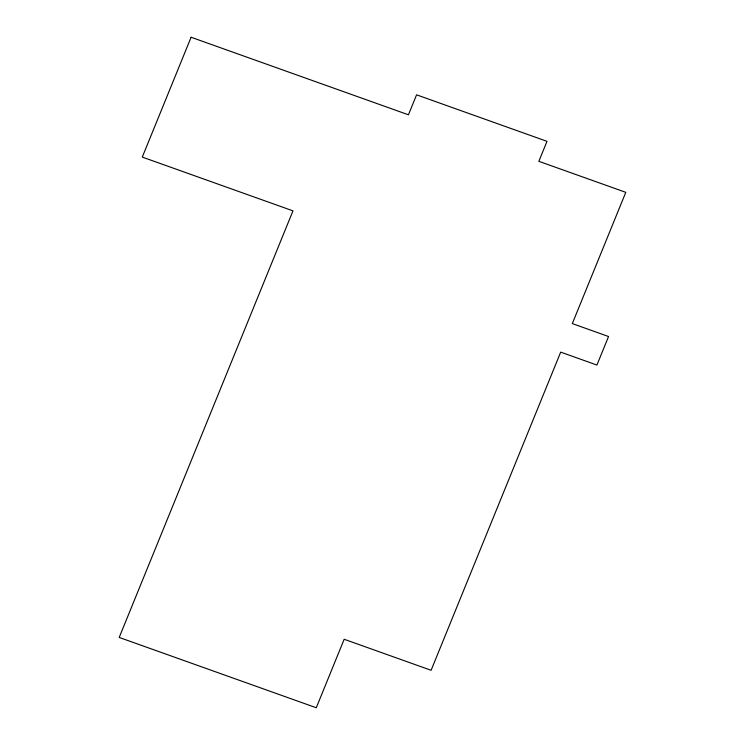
<?xml version="1.0" encoding="UTF-8"?>
<svg xmlns="http://www.w3.org/2000/svg" width="745" height="745" viewBox="0 0 745 745"><rect width="100%" height="100%" fill="white"/><g stroke="black" fill="none" stroke-linecap="round" stroke-linejoin="round"><path stroke-width="1.12" d="M191.102 37.25L142.286 157.093L292.981 210.854L119.209 637.441L316.271 707.75L344.162 639.266L431.104 670.286L560.696 352.124L596.922 365.05L608.544 336.517L572.318 323.591L625.791 192.34L538.849 161.32L546.988 141.345L416.585 94.82L408.446 114.795L191.102 37.25"/></g></svg>
